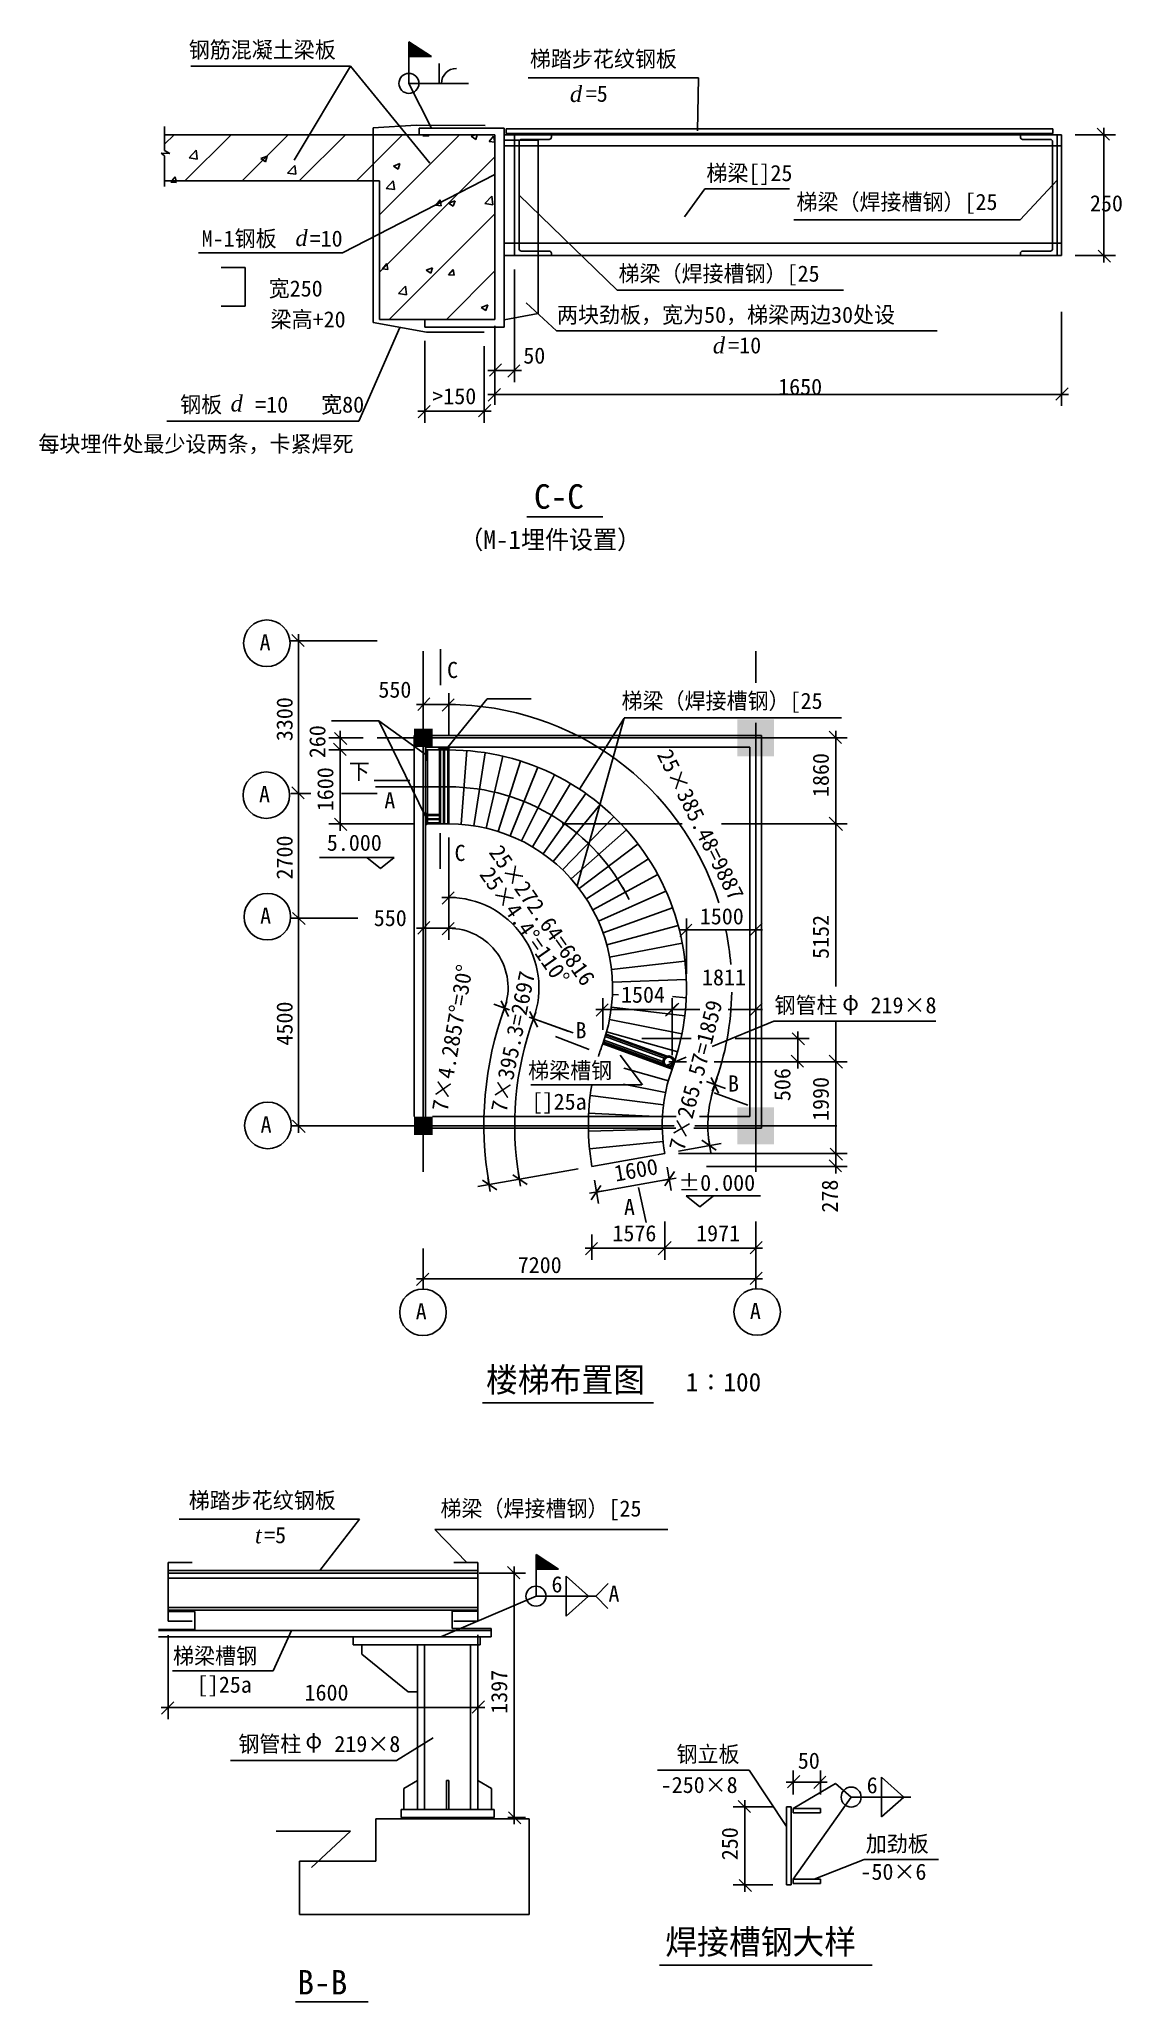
# Model space of a CAD drawing. Header units: metres. Extents: x -742 to 22705, y -876 to 41626.
import ezdxf

# ---------------------------------------------------------------- set-up
doc = ezdxf.new("R2010")
doc.units = ezdxf.units.M
for name, color, linetype in [('AXIS', 3, 'Continuous'), ('DOTE', 2, 'Continuous'), ('N', 1, 'Continuous'), ('PUB_DIM', 3, 'Continuous'), ('STAIR', 2, 'Continuous'), ('X', 4, 'Continuous')]:
    doc.layers.add(name, color=color, linetype=linetype)

# ---------------------------------------------------------------- blocks, each defined once
blk = doc.blocks.new('_DIMX')
blk.add_line((-150, 0), (150, 0))
blk.add_lwpolyline([(-119.77, -124.45), (143.45, 143.73)])

msp = doc.modelspace()

# ---------------------------------------------------------------- linework, layer by layer
for p, q in [((7264.24, 40669.47), (7264.24, 41571.34)), ((7264.24, 41571.34), (7750.3, 41251.72)), ((7750.3, 41251.72), (7264.24, 41251.72)), ((7920.81, 40669.47), (7920.81, 41100.58)), ((7755.97, 39698.6), (7264.24, 40669.47)), ((7264.24, 40669.47), (8557.61, 40669.47)), ((13538.47, 40791.91), (13516, 39645.6)), ((7420.44, 39762.92), (6487.96, 39708.79)), ((6487.96, 39708.79), (6487.96, 35492)), ((8919.19, 39757.88), (7420.44, 39762.92)), ((9126.34, 35557.48), (9126.34, 39557.48)), ((5825.89, 36998.86), (9126.34, 38695.39)), ((21308.19, 38576.71), (20503.17, 37712.1)), ((11777.94, 36192.3), (9650.43, 38248.47)), ((20503.17, 37712.1), (15601.12, 37712.1)), ((3200.74, 36683.56), (3720.64, 36683.56)), ((3720.64, 36683.56), (3720.64, 35848.65)), ((9550.43, 36639.46), (9550.43, 34200.4)), ((16680.06, 36192.3), (11777.94, 36192.3)), ((3720.64, 35848.65), (3200.74, 35848.65)), ((9802.77, 35915.11), (10464.45, 35312.76)), ((7066.25, 35385.94), (6177.08, 33353.97)), ((6487.96, 35492), (7644.53, 35279.88)), ((7644.53, 35279.88), (8895.12, 35279.88)), ((9126.34, 33706.57), (9126.34, 35415.86)), ((7606.51, 35092), (7606.51, 33321.05)), ((8895.12, 34979.88), (8895.12, 33321.05)), ((9125.34, 34450.4), (9124.34, 34450.4)), ((9126.34, 34687.67), (9126.34, 34200.4)), ((9126.34, 34450.4), (9550.43, 34450.4)), ((9551.43, 34450.4), (9552.43, 34450.4)), ((6177.08, 33353.97), (2022.06, 33353.97)), ((7607.51, 33571.05), (8894.12, 33571.05)), ((7951.9, 27638.88), (7951.9, 28416.54)), ((7574.8, 27215.96), (7573.8, 27215.96)), ((7575.8, 27083.73), (7575.8, 27465.96)), ((8125.8, 27215.96), (7575.8, 27215.96)), ((8956.53, 27341.54), (8108.66, 26294.56)), ((8125.8, 27083.73), (8125.8, 27465.96)), ((8125.8, 26534.52), (8125.8, 27465.95)), ((8126.8, 27215.96), (8127.8, 27215.96)), ((9909.66, 27341.54), (8956.53, 27341.54)), ((5587.36, 26866.69), (6613.32, 26866.69)), ((6613.32, 26866.69), (7625.8, 24789.37)), ((6613.32, 26866.69), (7625.8, 26134.52)), ((10907.4, 23290.23), (11924.85, 26923.31)), ((10961.89, 25383.25), (11924.85, 26923.31)), ((6275.8, 26494.56), (5528.06, 26494.56)), ((5778.06, 26495.56), (5778.06, 26496.56)), ((5778.06, 26494.56), (5778.06, 26234.52)), ((7375.8, 18294.56), (7375.8, 26544.56)), ((7375.8, 26544.56), (14900.8, 26544.56)), ((13511.88, 26494.56), (16759.98, 26494.56)), ((14900.8, 18044.56), (14900.8, 26544.56)), ((16509.98, 26493.56), (16509.98, 24635.52)), ((7365.79, 26234.52), (5528.06, 26234.52)), ((7365.79, 26234.52), (5528.06, 26234.52)), ((5778.06, 26233.52), (5778.06, 24635.52)), ((5778.06, 26233.52), (5778.06, 26232.52)), ((7625.8, 18294.56), (7625.8, 26294.56)), ((7625.8, 26294.56), (14650.8, 26294.56)), ((14650.8, 18294.56), (14650.8, 26294.56)), ((6510.38, 25575.98), (7288.05, 25575.98)), ((7365.79, 24634.52), (5528.06, 24634.52)), ((7941.39, 23657.06), (7941.39, 24434.72)), ((8125.8, 24334.52), (8125.8, 22122.54)), ((8125.8, 24334.52), (8125.8, 22789.64)), ((8125.8, 24334.52), (8125.8, 22122.6)), ((10586.62, 24634.52), (13186.25, 24634.52)), ((14036.94, 24634.52), (16759.98, 24634.52)), ((16013.89, 24634.52), (16759.98, 24634.52)), ((16509.98, 21108.05), (16509.98, 24633.52)), ((5329.54, 23904.88), (6942.63, 23904.88)), ((6351.23, 23904.1), (6648.24, 23665.4)), ((6648.24, 23665.4), (6945.62, 23906.28)), ((7575.8, 23783.72), (7575.8, 22122.6)), ((13275.8, 21384.52), (13275.8, 22587.02)), ((14775.8, 21384.52), (14775.8, 22587.02)), ((7574.8, 22372.6), (7573.8, 22372.6)), ((7575.8, 22372.6), (8125.8, 22372.6)), ((8126.8, 22372.6), (8127.8, 22372.6)), ((13276.8, 22337.02), (14774.8, 22337.02)), ((11461.7, 20170.35), (11461.7, 20859.69)), ((12965.21, 19623.11), (12965.21, 20859.69)), ((12965.21, 19623.11), (12965.21, 20859.69)), ((14775.8, 19307), (14775.8, 20859.69)), ((9435.93, 20607.67), (9101.22, 20729.49)), ((9443.18, 20605.03), (9101.22, 20729.49)), ((10819.35, 20104.14), (9872.17, 20448.89)), ((10727.9, 20137.43), (9894.39, 20440.8)), ((12964.21, 20609.69), (11462.7, 20609.69)), ((13563.1, 20609.69), (12966.21, 20609.69)), ((14774.8, 20609.69), (14179.54, 20609.69)), ((11166.51, 19747.4), (10442.56, 20030.06)), ((12306.92, 19988.36), (13375.07, 19988.36)), ((13832.18, 19809.19), (15169.66, 20356.84)), ((14331.16, 19988.36), (15937.45, 19988.36)), ((15169.66, 20356.84), (18680.67, 20356.84)), ((15687.45, 19989.36), (15687.45, 19990.36)), ((15687.45, 19482.54), (15687.45, 19988.36)), ((16509.98, 19483.54), (16509.98, 20335.3)), ((12323.44, 18981.98), (11837.54, 19627.13)), ((12859.81, 19411.05), (13271.4, 19579.58)), ((12892.07, 19482.54), (13275.44, 19482.54)), ((13873.35, 19482.54), (16002, 19482.54)), ((14157.98, 19482.54), (15937.45, 19482.54)), ((14516.46, 19482.54), (16759.98, 19482.54)), ((15571.78, 19482.54), (16759.98, 19482.54)), ((15687.45, 19481.54), (15687.45, 19480.54)), ((16509.98, 19481.54), (16509.98, 17493.49)), ((13707.51, 19052.94), (14122.38, 18901.94)), ((14608.31, 18537.63), (13878.51, 18804.82)), ((7775.8, 18294.56), (13053.66, 18294.56)), ((13557.7, 18294.56), (14650.8, 18294.56)), ((7775.8, 18044.56), (13044.97, 18044.56)), ((13438.93, 18044.56), (14900.8, 18044.56)), ((13100.5, 17544.58), (14025.32, 17707.66)), ((13105.05, 17492.49), (16759.98, 17492.49)), ((15583.67, 17492.49), (16759.98, 17492.49)), ((16509.98, 17493.49), (16509.98, 17494.49)), ((16509.98, 17492.49), (16509.98, 17214.65)), ((10933.92, 17162.56), (8755.55, 16778.45)), ((10933.92, 17162.56), (9412.35, 16894.26)), ((12857.15, 17197.05), (12946.45, 16690.57)), ((13707.98, 17214.65), (16759.98, 17214.65)), ((16509.98, 17213.65), (16509.98, 17212.65)), ((11281.46, 16919.21), (11370.76, 16412.73)), ((11328.33, 16659.11), (12902.06, 16936.6)), ((12404.84, 16000.05), (12238.16, 16759.14)), ((13269.51, 16576.15), (14882.6, 16576.15)), ((13565.63, 16336.67), (13863.01, 16577.55)), ((13268.62, 16575.37), (13565.63, 16336.67)), ((11229.36, 15741.5), (11229.36, 15192.9)), ((12805.05, 16019.34), (12805.05, 15192.9)), ((12805.05, 16019.34), (12805.05, 15192.9)), ((14775.8, 16019.34), (14775.8, 15192.9)), ((12804.05, 15442.9), (11230.36, 15442.9)), ((14774.8, 15442.9), (12806.05, 15442.9)), ((5334.31, 8462.43), (6194.17, 9576.11)), ((8519.83, 8638.6), (7823.33, 9352.02)), ((10017.36, 8809.82), (10503.41, 8490.2)), ((10017.36, 7907.95), (10017.36, 8809.82)), ((8783.49, 8403.22), (9793.45, 8403.22)), ((9543.45, 8402.22), (9543.45, 3118.66)), ((10503.41, 8490.2), (10017.36, 8490.2)), ((10673.93, 8339.07), (11156.49, 7907.95)), ((10673.93, 8339.07), (10673.93, 7476.84)), ((11310.73, 7907.95), (11582.62, 8179.85)), ((7955.06, 7023.48), (10017.36, 7907.95)), ((10017.36, 7907.95), (11310.73, 7907.95)), ((10673.93, 7476.84), (11156.49, 7907.95)), ((11310.73, 7907.95), (11576.47, 7642.21)), ((2051.18, 7572.12), (2626.45, 7572.12)), ((2626.45, 7572.12), (2626.45, 7187.58)), ((8204, 7586.24), (8204, 7207.15)), ((8757.33, 7586.24), (8204, 7586.24)), ((2626.45, 7187.58), (1843.14, 7187.58)), ((9047.52, 7023.48), (1843.14, 7023.48)), ((2051.18, 7062.96), (2051.18, 5246.24)), ((4323.79, 6288.61), (4720.18, 7161.23)), ((6057.26, 6856.97), (6057.26, 7023.48)), ((6057.26, 6856.97), (8810.16, 6856.97)), ((6244.3, 6856.97), (6244.3, 6652.64)), ((7447.61, 6856.97), (7447.61, 3284.16)), ((8204, 7207.15), (9047.52, 7207.15)), ((8757.33, 7067.56), (8757.33, 5246.24)), ((8757.33, 6856.97), (8757.33, 3284.16)), ((8810.16, 6856.97), (8810.16, 7023.48)), ((9047.52, 7207.15), (9047.52, 7023.48)), ((6244.3, 6652.64), (7251.58, 5838.56)), ((7251.58, 5838.56), (7447.61, 5838.56)), ((2052.18, 5496.24), (8756.33, 5496.24)), ((6996.23, 4348.85), (7790.6, 4840.9)), ((3401.51, 4348.85), (6996.23, 4348.85)), ((7152.85, 3744.11), (7447.61, 3915.12)), ((8077.12, 3915.12), (8127.82, 3915.12)), ((8077.12, 3915.12), (8077.12, 3284.16)), ((8127.82, 3915.12), (8127.82, 3284.16)), ((9052.09, 3744.11), (8757.33, 3915.12)), ((14631.88, 4142.63), (12651.52, 4142.63)), ((15444.44, 2919.88), (14631.88, 4142.63)), ((15586.88, 3882.63), (15585.88, 3882.63)), ((15587.88, 3612.49), (15587.88, 4132.63)), ((15587.88, 3882.63), (16177.28, 3882.63)), ((15587.88, 3312.49), (16501.37, 3847.88)), ((16177.28, 3612.49), (16177.28, 4132.63)), ((16178.28, 3882.63), (16179.28, 3882.63)), ((16501.37, 3847.88), (16844.41, 3556.43)), ((17500.98, 3987.54), (17983.53, 3556.43)), ((17500.98, 3987.54), (17500.98, 3125.32)), ((7152.85, 3284.16), (7152.85, 3744.11)), ((9052.09, 3284.16), (9052.09, 3744.11)), ((16844.41, 3556.43), (15587.88, 1782.38)), ((16844.41, 3556.43), (18137.77, 3556.43)), ((17500.98, 3125.32), (17983.53, 3556.43)), ((6550.89, 3084.28), (9871.86, 3084.28)), ((6550.89, 2170.53), (6550.89, 3084.28)), ((7096.6, 3117.66), (7096.6, 3284.16)), ((7096.6, 3284.16), (9108.33, 3284.16)), ((7096.6, 3117.66), (9108.33, 3117.66)), ((9108.33, 3117.66), (9108.33, 3284.16)), ((9408.33, 3117.66), (9793.45, 3117.66)), ((9871.86, 3084.28), (9871.86, 1014.69)), ((15144.44, 3342.32), (14288.81, 3342.32)), ((14538.81, 3341.32), (14538.81, 1653.55)), ((6002.69, 2821.53), (4388.13, 2821.53)), ((5154.42, 2031.56), (6002.69, 2821.53)), ((4898.27, 2170.53), (4898.27, 1014.69)), ((4898.27, 2170.53), (6550.89, 2170.53)), ((16044.61, 1782.38), (17127.49, 2201.63)), ((18733.56, 2201.63), (17127.49, 2201.63)), ((15144.44, 1652.55), (14288.81, 1652.55)), ((4898.27, 1014.69), (9871.86, 1014.69))]:
    msp.add_line(p, q)
for centre, radius in [((7264.24, 40669.47), 216.63), ((4187.41, 28545.37), 504.25), ((4175.45, 25254.9), 504.25), ((4198.97, 22622.9), 504.25), ((4209.4, 18103.05), 504.25), ((7569.11, 14054.8), 504.25), ((14807.34, 14062.59), 504.25), ((10017.36, 7907.95), 216.63), ((16844.41, 3556.43), 216.63)]:
    msp.add_circle(centre, radius)
for centre, radius, start, end in [((8295.06, 40669.47), 324.95, 90, 180), ((8125.8, 21084.52), 6131.43, 17.45, 89.99), ((8125.8, 21084.52), 1955.13, 340.03, 89.97), ((8125.8, 21084.52), 1288.03, 340.04, 89.96), ((8125.8, 21084.52), 6131.43, 4.7, 11.7), ((8125.8, 21084.52), 6131.43, 340.01, 359.13), ((16301.12, 18108.94), 7411.97, 160.01, 189.99), ((16301.12, 18108.94), 6745.04, 160.01, 189.99), ((16301.12, 18108.94), 2560.91, 160, 190), ((16301.12, 18108.94), 2560.91, 159.96, 159.98), ((16301.12, 18108.94), 2560.91, 190.02, 190.04)]:
    msp.add_arc(centre, radius, start, end)
for points in [[(7264.24, 41571.34), (7750.3, 41251.72), (7264.24, 41251.72)], [(14375.8, 26094.56), (15175.8, 26094.56), (14375.8, 26894.56), (15175.8, 26894.56)], [(7375.8, 26294.56), (7775.8, 26294.56), (7375.8, 26694.56), (7775.8, 26694.56)], [(7375.8, 17894.56), (7775.8, 17894.56), (7375.8, 18294.56), (7775.8, 18294.56)], [(14375.8, 17694.56), (15175.8, 17694.56), (14375.8, 18494.56), (15175.8, 18494.56)], [(10017.36, 8809.82), (10503.41, 8490.2), (10017.36, 8490.2)]]:
    msp.add_solid(points)
at = {"layer": 'AXIS'}
for p, q in [((4704.04, 28594.56), (6575.8, 28594.56)), ((4870.86, 28593.56), (4870.86, 25295.56)), ((4704.04, 25294.56), (5138.54, 25294.56)), ((4870.86, 25293.56), (4870.86, 22595.56)), ((5801.64, 25294.56), (6575.8, 25294.56)), ((4704.04, 22594.56), (6160.99, 22594.56)), ((4870.86, 22593.56), (4870.86, 18095.56)), ((4704.04, 18094.56), (6575.8, 18094.56)), ((7575.8, 15435.23), (7575.8, 14561.85)), ((14775.8, 14561.85), (14775.8, 15435.23)), ((14774.8, 14779.2), (7576.8, 14779.2))]:
    msp.add_line(p, q, dxfattribs=at)
at = {"layer": 'DOTE'}
for p, q in [((7575.8, 17094.56), (7575.8, 28370.49)), ((14775.8, 27688.53), (14775.8, 28370.49)), ((14775.8, 17094.56), (14775.8, 26819.27)), ((6575.8, 26494.56), (16075.8, 26494.56)), ((6575.8, 18094.56), (13010.21, 18094.56)), ((13456.32, 18094.56), (16530.71, 18094.56))]:
    msp.add_line(p, q, dxfattribs=at)
at = {"layer": 'N'}
for p, q in [((7489.04, 39698.6), (7489.04, 39557.48)), ((9325.34, 39698.6), (7489.04, 39698.6)), ((7489.04, 39557.48), (9126.34, 39557.48)), ((9126.34, 39557.48), (9126.34, 35557.48)), ((9325.34, 35392), (9325.34, 39698.6)), ((9325.34, 39557.48), (21398.82, 39557.48)), ((9371.04, 39581.77), (9371.04, 39683.77)), ((9371.04, 39683.77), (21214.34, 39683.77)), ((9371.04, 39581.77), (21214.34, 39581.77)), ((9550.43, 39557.48), (10350.43, 39557.48)), ((9550.43, 36939.46), (9550.43, 39557.48)), ((10350.43, 39557.48), (10350.43, 39507.48)), ((20508.19, 39557.48), (20508.19, 39507.48)), ((21308.19, 39557.48), (20508.19, 39557.48)), ((21214.34, 39581.77), (21214.34, 39683.77)), ((21308.19, 36939.46), (21308.19, 39557.48)), ((21398.82, 36939.46), (21398.82, 39557.48)), ((9650.43, 39407.48), (9650.43, 37089.46)), ((10300.43, 39457.48), (9700.43, 39457.48)), ((20558.19, 39457.48), (21158.19, 39457.48)), ((21208.19, 39407.48), (21208.19, 37089.46)), ((9700.43, 37039.46), (10300.43, 37039.46)), ((10350.43, 36989.46), (10350.43, 36939.46)), ((20508.19, 36989.46), (20508.19, 36939.46)), ((21158.19, 37039.46), (20558.19, 37039.46)), ((9325.34, 36939.46), (21398.82, 36939.46)), ((10350.43, 36939.46), (9550.43, 36939.46)), ((20508.19, 36939.46), (21308.19, 36939.46)), ((9126.34, 35557.48), (7606.51, 35557.48)), ((7606.51, 35557.48), (7606.51, 35392)), ((7606.51, 35392), (9325.34, 35392)), ((7625.8, 26254.52), (7645.8, 26254.52)), ((7625.8, 26014.52), (7625.8, 26254.52)), ((7645.8, 26014.52), (7625.8, 26014.52)), ((7645.8, 26254.52), (7645.8, 26014.52)), ((7665.79, 26234.52), (7665.79, 24634.52)), ((8125.8, 26234.52), (7665.79, 26234.52)), ((7905.8, 26274.56), (7905.8, 26294.56)), ((7905.8, 26294.56), (8145.8, 26294.56)), ((8145.8, 26274.56), (7905.8, 26274.56)), ((7925.8, 26274.56), (7925.8, 26229.1)), ((7945.8, 26274.56), (7945.8, 26233.68)), ((8015.8, 26234.52), (8015.8, 26274.56)), ((8035.8, 26234.52), (8035.8, 26274.56)), ((8105.8, 26274.56), (8105.8, 26238.25)), ((8125.8, 26274.56), (8125.8, 24634.52)), ((8145.8, 26294.56), (8145.8, 26274.56)), ((8520.9, 26219.34), (8398.15, 24624.05)), ((8913.67, 26173.89), (8668.9, 24592.73)), ((9301.8, 26098.45), (8936.44, 24540.72)), ((9683, 25993.45), (9199.21, 24468.34)), ((10055.02, 25859.51), (9455.65, 24376.02)), ((10415.67, 25697.43), (9704.25, 24264.29)), ((10762.82, 25508.16), (9943.55, 24133.82)), ((11094.42, 25292.81), (10172.13, 23985.38)), ((7625.8, 24854.52), (7645.8, 24854.52)), ((7625.8, 24614.52), (7625.8, 24854.52)), ((7645.8, 24854.52), (7645.8, 24614.52)), ((11408.53, 25052.66), (10388.65, 23819.84)), ((11703.29, 24789.12), (10591.83, 23638.17)), ((7645.8, 24614.52), (7625.8, 24614.52)), ((7645.8, 24634.52), (7691.25, 24634.52)), ((7665.79, 24634.52), (8125.8, 24634.52)), ((11976.96, 24503.74), (10780.48, 23441.45)), ((12227.92, 24198.2), (10953.48, 23230.84)), ((12454.71, 23874.31), (11109.81, 23007.58)), ((12655.99, 23533.98), (11248.55, 22772.98)), ((12830.55, 23179.21), (11368.88, 22528.43)), ((12977.39, 22812.09), (11470.1, 22275.37)), ((13095.63, 22434.79), (11551.6, 22015.29)), ((13184.58, 22049.53), (11612.92, 21749.72)), ((13243.7, 21658.58), (11653.67, 21480.23)), ((13272.66, 21264.25), (11673.63, 21208.41)), ((11804.83, 20930.32), (11672.68, 20935.86)), ((13271.28, 20868.86), (12977.31, 20897.64)), ((13239.57, 20474.74), (11650.82, 20664.18)), ((13086.08, 19699.58), (11545.02, 20129.85)), ((13177.71, 20084.21), (11608.19, 20394.98)), ((11461.7, 19870.35), (12965.21, 19323.11)), ((11918.34, 19342.06), (12883.81, 19070.42)), ((11191.09, 18749.31), (12778.67, 18550.36)), ((11911.58, 18996.31), (12821.51, 18812.36)), ((11157.52, 18365.65), (12755.53, 18285.89)), ((11152.72, 17980.55), (12752.23, 18020.44)), ((11176.71, 17596.17), (12768.76, 17755.48)), ((11229.36, 17214.65), (12805.05, 17492.49)), ((8757.33, 8462.43), (2051.18, 8462.43)), ((8757.33, 7663.15), (2051.18, 7663.15)), ((8757.33, 7603.95), (2051.18, 7603.95)), ((15444.44, 3342.32), (15544.44, 3342.32)), ((15444.44, 2497.44), (15444.44, 3342.32)), ((15544.44, 3342.32), (15544.44, 2497.44)), ((15587.88, 3312.49), (16177.28, 3312.49)), ((15587.88, 3212.49), (15587.88, 3312.49)), ((16177.28, 3212.49), (15587.88, 3212.49)), ((16177.28, 3312.49), (16177.28, 3212.49)), ((16177.28, 3212.49), (16177.28, 3212.49)), ((15444.44, 2497.44), (15444.44, 1652.55)), ((15544.44, 1652.55), (15544.44, 2497.44)), ((15587.88, 1782.38), (15587.88, 1682.38)), ((16177.28, 1782.38), (15587.88, 1782.38)), ((16177.28, 1782.38), (16177.28, 1782.38)), ((16177.28, 1682.38), (16177.28, 1782.38)), ((15444.44, 1652.55), (15544.44, 1652.55)), ((15587.88, 1682.38), (16177.28, 1682.38))]:
    msp.add_line(p, q, dxfattribs=at)
for centre, radius, start, end in [((9700.43, 39407.48), 50, 90, 180), ((10300.43, 39507.48), 50, 270, 0), ((20558.19, 39507.48), 50, 180, 270), ((21158.19, 39407.48), 50, 0, 90), ((9700.43, 37089.46), 50, 180, 270), ((10300.43, 36989.46), 50, 0, 90), ((20558.19, 36989.46), 50, 90, 180), ((21158.19, 37089.46), 50, 270, 0), ((8125.8, 21084.52), 5150, 340, 90), ((8125.8, 21084.52), 3550, 340, 90), ((16301.12, 18108.94), 5150, 160, 163.19), ((16301.12, 18108.94), 3550, 160, 190), ((16301.12, 18108.94), 5150, 170.35, 190)]:
    msp.add_arc(centre, radius, start, end, dxfattribs=at)
at = {"layer": 'PUB_DIM'}
for p, q in [((6543.73, 25434.52), (8125.8, 25434.52)), ((12032.31, 22998.06), (11895.66, 23254.91))]:
    msp.add_line(p, q, dxfattribs=at)
msp.add_arc((8125.8, 21084.52), 4350, 26.1, 90, dxfattribs=at)
at = {"layer": 'STAIR'}
for p, q in [((6000.34, 41041.48), (2544.08, 41041.48)), ((6000.34, 41041.48), (4782.34, 39009.48)), ((7721.34, 38939.48), (6000.34, 41041.48)), ((9849.93, 40791.91), (13538.47, 40791.91)), ((1973.25, 39735.48), (1973.25, 39213.48)), ((1973.25, 39354.03), (2176.7, 39557.48)), ((1983.34, 39557.48), (9126.34, 39557.48)), ((2414.13, 38557.48), (3414.13, 39557.48)), ((3651.57, 38557.48), (4651.57, 39557.48)), ((4889.01, 38557.48), (5889.01, 39557.48)), ((6126.44, 38557.48), (7126.44, 39557.48)), ((6626.34, 37819.93), (8363.88, 39557.48)), ((7569.14, 39534.15), (7588.71, 39557.48)), ((7569.14, 39534.15), (7688.68, 39523.69)), ((7688.69, 39523.7), (7682.46, 39557.48)), ((8611.37, 39524.9), (8696.22, 39557.48)), ((8710.85, 39457.8), (8744.3, 39557.48)), ((21698.82, 39557.48), (22565.82, 39557.48)), ((22315.82, 36940.46), (22315.82, 39556.48)), ((2086.25, 39150.48), (1895.25, 39155.48)), ((1895.25, 39155.48), (1973.25, 39101.48)), ((1973.25, 39213.48), (2086.25, 39150.48)), ((2502.2, 39058.98), (2657.98, 39221.33)), ((2680.08, 39031.4), (2657.98, 39221.34)), ((8611.37, 39524.9), (8710.85, 39457.8)), ((9003.66, 39408.65), (9100.08, 39523.55)), ((9003.66, 39408.65), (9123.2, 39398.19)), ((9123.21, 39398.19), (9100.08, 39523.56)), ((1973.25, 39101.48), (1973.25, 38433.48)), ((2502.2, 39058.98), (2680.07, 39031.39)), ((4056.66, 39040.02), (4196.7, 39093.77)), ((4056.66, 39040.02), (4156.15, 38972.91)), ((4156.15, 38972.92), (4196.7, 39093.78)), ((4636.68, 38727.94), (4792.46, 38890.29)), ((4636.68, 38727.94), (4814.56, 38700.35)), ((4814.56, 38700.36), (4792.46, 38890.3)), ((6626.34, 36582.5), (9126.34, 39082.5)), ((6930.92, 38879.84), (7070.96, 38933.6)), ((6930.92, 38879.84), (7030.41, 38812.74)), ((7030.41, 38812.74), (7070.96, 38933.6)), ((1983.34, 38557.48), (6626.34, 38557.48)), ((2108.56, 38531.78), (2228.11, 38521.32)), ((2130.12, 38557.48), (2204.98, 38646.69)), ((2221.44, 38557.48), (2204.98, 38646.7)), ((6626.34, 35557.48), (6626.34, 38557.48)), ((6771.16, 38396.9), (6926.94, 38559.26)), ((6771.16, 38396.9), (6949.04, 38369.32)), ((6949.04, 38369.32), (6926.94, 38559.26)), ((13236.45, 37776.71), (13672.89, 38385.17)), ((15506.64, 38385.17), (13672.89, 38385.17)), ((6838.76, 35557.48), (9126.34, 37845.06)), ((7846.64, 38029.77), (7943.06, 38144.67)), ((7846.64, 38029.77), (7966.19, 38019.31)), ((7966.19, 38019.31), (7943.06, 38144.68)), ((8124.74, 38074.6), (8264.77, 38128.36)), ((8124.74, 38074.6), (8224.22, 38007.5)), ((8224.22, 38007.51), (8264.77, 38128.36)), ((8905.65, 38065.87), (9061.42, 38228.22)), ((8905.65, 38065.87), (9083.52, 38038.28)), ((9083.52, 38038.28), (9061.43, 38228.22)), ((2707.27, 36998.86), (5825.89, 36998.86)), ((6689.63, 36650.89), (6786.04, 36765.79)), ((6689.63, 36650.89), (6809.17, 36640.43)), ((6809.17, 36640.43), (6786.05, 36765.8)), ((7638.1, 36624.3), (7778.14, 36678.06)), ((7638.1, 36624.3), (7737.59, 36557.2)), ((7737.59, 36557.21), (7778.14, 36678.06)), ((8076.19, 35557.48), (9126.34, 36607.62)), ((8124.15, 36525.38), (8220.56, 36640.29)), ((8243.69, 36514.93), (8220.57, 36640.29)), ((21698.82, 36939.46), (22565.82, 36939.46)), ((7036.32, 36117.63), (7192.1, 36279.98)), ((7214.2, 36090.05), (7192.1, 36279.99)), ((8124.15, 36525.38), (8243.69, 36514.92)), ((7036.32, 36117.63), (7214.2, 36090.04)), ((8831.92, 35819.06), (8971.96, 35872.82)), ((8831.92, 35819.06), (8931.4, 35751.96)), ((8931.4, 35751.97), (8971.96, 35872.82)), ((21398.82, 35725.91), (21398.82, 33684.32)), ((9126.34, 35557.48), (6626.34, 35557.48)), ((18707.49, 35312.76), (10464.45, 35312.76)), ((9127.34, 33934.32), (21397.82, 33934.32)), ((9817.66, 31285.56), (11467.53, 31285.56)), ((11924.01, 26927.56), (16633.17, 26927.56)), ((9908.6, 18981.98), (12312.41, 18981.98)), ((8858, 12096.86), (12566, 12096.86)), ((2286.53, 9576.11), (6194.17, 9576.11)), ((12874.15, 9352.02), (7823.33, 9352.02)), ((2051.18, 8638.6), (2051.18, 8375.65)), ((2569.76, 8638.6), (2051.18, 8638.6)), ((8238.76, 8638.6), (8757.33, 8638.6)), ((8757.33, 8638.6), (8757.33, 8375.65)), ((2051.18, 7362.96), (2051.18, 8375.65)), ((8757.33, 7362.96), (8757.33, 8375.65)), ((2569.76, 7362.96), (2051.18, 7362.96)), ((8238.76, 7362.96), (8757.33, 7362.96)), ((2143.51, 6288.61), (4323.79, 6288.61)), ((12695.18, -81.18), (17295.49, -81.18)), ((4806.39, -875.97), (6384.45, -875.97))]:
    msp.add_line(p, q, dxfattribs=at)
at = {"layer": 'X'}
for p, q in [((9325.34, 39439.02), (10060.76, 39439.02)), ((9325.34, 39320.48), (21398.82, 39320.48)), ((10060.76, 39439.02), (10060.76, 35683.52)), ((9325.34, 37207.63), (21398.82, 37207.63)), ((10060.76, 35683.52), (9325.34, 35552.01)), ((7925.8, 26234.52), (7925.8, 24634.52)), ((7945.8, 26234.52), (7945.8, 24634.52)), ((8015.8, 26234.52), (8015.8, 24634.52)), ((8035.8, 26234.52), (8035.8, 24634.52)), ((8105.8, 26234.52), (8105.8, 24634.52)), ((7645.8, 24834.52), (7925.8, 24834.52)), ((7645.8, 24814.52), (7925.8, 24814.52)), ((7925.8, 24744.52), (7645.8, 24744.52)), ((7925.8, 24724.52), (7645.8, 24724.52)), ((7645.8, 24654.52), (7925.8, 24654.52)), ((11517.85, 20025.28), (12794.46, 19560.63)), ((11530.9, 20063.09), (12829.17, 19590.56)), ((11537.26, 20082.06), (12855.79, 19602.16)), ((11471.1, 19893.31), (12787.39, 19414.22)), ((11477.61, 19912.22), (12774.45, 19440.21)), ((11490.85, 19949.97), (12767.1, 19485.45)), ((8757.33, 8403.22), (2051.18, 8403.22)), ((8757.33, 8295.07), (2051.18, 8295.07)), ((9047.52, 7161.23), (1843.14, 7161.23)), ((7602.86, 6856.97), (7602.86, 3284.16)), ((8602.08, 6856.97), (8602.08, 3284.16))]:
    msp.add_line(p, q, dxfattribs=at)
for radius in [125, 100]:
    msp.add_circle((12892.07, 19482.54), radius, dxfattribs=at)

# ---------------------------------------------------------------- block references
for p in [(9126.34, 34450.4), (8895.12, 33571.05), (7575.8, 27215.96), (7575.8, 22372.6), (14775.8, 22337.02), (12965.21, 20609.69), (14775.8, 20609.69), (12805.05, 15442.9), (14775.8, 15442.9), (8757.33, 5496.24), (15587.88, 3882.63)]:
    msp.add_blockref('_DIMX', p)
for p, rotation in [((9550.43, 34450.4), 180), ((7606.51, 33571.05), 180), ((8125.8, 27215.96), 180), ((8125.8, 27215.95), 180), ((5778.06, 26234.52), 90), ((5778.06, 26234.52), 90), ((5778.06, 26494.56), 270), ((16509.98, 26494.56), 90), ((5778.06, 24634.52), 270), ((16509.98, 24634.52), 90), ((16509.98, 24634.52), 270), ((8125.8, 23039.64), 179.99), ((8125.8, 22372.54), 179.98), ((8125.8, 22372.6), 180), ((13275.8, 22337.02), 180), ((9336.14, 20643.99), 250.02), ((9963.01, 20415.82), 250.01), ((11461.7, 20609.69), 180), ((12965.21, 20609.69), 180), ((15687.45, 19988.36), 270), ((15687.45, 19482.54), 90), ((16509.98, 19482.54), 90), ((16509.98, 19482.54), 270), ((13887.46, 18987.44), 250), ((13779.11, 17664.24), 100.01), ((16509.98, 17492.49), 270), ((16509.98, 17492.49), 270), ((9658.55, 16937.68), 280), ((12903.04, 16936.77), 10), ((16509.98, 17214.65), 90), ((9001.75, 16821.87), 280), ((11327.35, 16658.93), 190), ((11229.36, 15442.9), 180), ((12805.05, 15442.9), 180), ((9543.45, 8403.22), 90), ((2051.18, 5496.24), 180), ((16177.28, 3882.63), 180), ((14538.81, 3342.32), 90), ((9543.45, 3117.66), 270), ((14538.81, 1652.55), 270)]:
    msp.add_blockref('_DIMX', p, dxfattribs=dict(rotation=rotation))
at = {"layer": 'AXIS'}
for p, rotation in [((4870.86, 28594.56), 90), ((4870.86, 25294.56), 90), ((4870.86, 22594.56), 270), ((4870.86, 18094.56), 270), ((7575.8, 14779.2), 180)]:
    msp.add_blockref('_DIMX', p, dxfattribs=dict(at, rotation=rotation))
msp.add_blockref('_DIMX', (14775.8, 14779.2), dxfattribs=at)
at = {"layer": 'STAIR'}
for p, rotation in [((22315.82, 39557.48), 90), ((22315.82, 36939.46), 270), ((9126.34, 33934.32), 180)]:
    msp.add_blockref('_DIMX', p, dxfattribs=dict(at, rotation=rotation))
msp.add_blockref('_DIMX', (21398.82, 33934.32), dxfattribs=at)

# ---------------------------------------------------------------- texts
for s, p in [('50', (9742.2, 34600.4)), ('>150', (7771.07, 33721.05)), ('A', (4029.89, 28391.02)), ('C', (8090.57, 27791.37)), ('550', (6602.91, 27365.96)), ('A', (4017.93, 25100.56)), ('A', (6731.99, 24966.26)), ('C', (8252.6, 23828.88)), ('A', (4041.45, 22468.56)), ('550', (6503.41, 22419.32)), ('1500', (13565.56, 22456.43)), ('1811', (13612.73, 21135.29)), ('1504', (11858.46, 20759.69)), ('B', (10872.57, 19988.81)), ('B', (14177.23, 18835.51)), ('A', (4051.88, 17948.7)), ('A', (11922.98, 16160.15)), ('1576', (11672.21, 15592.9)), ('1971', (13485.43, 15592.9)), ('7200', (9621.15, 14905.22)), ('A', (7411.59, 13900.45)), ('A', (14649.82, 13908.25)), ('6', (10352.35, 7989.72)), ('A', (11587.39, 7787.74)), ('1600', (5004.26, 5646.24)), ('50', (15688.29, 4170.48)), ('-250×8', (12718.29, 3644.92)), ('6', (17179.4, 3638.19)), ('-50×6', (17045.32, 1765.15))]:
    msp.add_text(s, height=350).set_placement(p)
for s, rotation, p in [('3300', 90, (4744.85, 26424.62)), ('260', 90, (5455.91, 26055.97)), ('25×385.48=9887', 296.52, (12629.02, 26135.3)), ('1860', 90, (16359.98, 25214.54)), ('1600', 90, (5628.06, 24907.11)), ('2700', 90, (4744.85, 23428.66)), ('25×272.64=6816', 305, (8983.38, 24015.24)), ('25×4.4°=110°', 305, (8777.96, 23538.16)), ('5152', 90, (16359.98, 21708.53)), ('7×4.2857°=30°', 80.06, (8099.92, 18388.82)), ('7×395.3=2697', 78.38, (9375.2, 18367.87)), ('4500', 90, (4744.85, 19832.71)), ('7×265.57=1859', 75.51, (13225.24, 17532.53)), ('506', 90, (15528.1, 18629.39)), ('1990', 90, (16359.98, 18199.59)), ('1600', 10, (11744.47, 16884.8)), ('278', 90, (16555.09, 16214.37)), ('1397', 90, (9393.45, 5360.44)), ('250', 90, (14388.81, 2188.86))]:
    msp.add_text(s, height=350, rotation=rotation).set_placement(p)
at = {"char_height": 350, "attachment_point": 1}
for s, insert in [('{\\fTimes New Roman|b0|i1|c0|p18;d}', (10752.31, 40615.92)), ('{\\fTimes New Roman|b0|i1|c0|p18;d}', (4806.64, 37496.75)), ('{\\fTimes New Roman|b0|i1|c0|p18;d}', (13847.54, 35171)), ('{\\fTimes New Roman|b0|i1|c0|p18;d}', (3402.39, 33912.94)), ('{\\fTimes New Roman|b0|i1|c0|p18;t}', (3929.42, 9401.7))]:
    msp.add_mtext(s, dxfattribs=dict(at, insert=insert))
at = {"layer": 'PUB_DIM'}
for s, p in [('5.000', (5486.75, 24050.7)), ('%%p0.000', (13097.27, 16685.92))]:
    msp.add_text(s, height=350, dxfattribs=at).set_placement(p)
at = {"layer": 'STAIR'}
for s, height, p in [('钢筋混凝土梁板', 350, (2495.22, 41222.74)), ('梯踏步花纹钢板', 350, (9884.9, 41024.2)), ('=5', 350, (11095.36, 40271.18)), ('梯梁[]25', 350, (13708.93, 38553.32)), ('梯梁（焊接槽钢）[25', 350, (15658.66, 37928.24)), ('M-1钢板   =10', 350, (2775.24, 37134.36)), ('梯梁（焊接槽钢）[25', 350, (11805.11, 36375.34)), ('宽250', 350, (4227.07, 36053.21)), ('梁高+20', 350, (4269.31, 35384.39)), ('两块劲板，宽为50，梯梁两边30处设', 350, (10472.51, 35483.8)), ('=10', 350, (14180.87, 34821.81)), ('钢板   =10   宽80', 350, (2310.56, 33539.08)), ('每块埋件处最少设两条，卡紧焊死', 350, (-760.18, 32686.63)), ('C-C', 530, (9973.36, 31458.57)), ('（M-1埋件设置）', 400, (8356.96, 30589.01)), ('梯梁（焊接槽钢）[25', 350, (11870.18, 27122.38)), ('下', 350, (5961.21, 25595.91)), ('钢管柱   219×8', 350, (15184.07, 20531.29)), ('φ', 350, (16650.55, 20592.39)), ('梯梁槽钢', 350, (9846.55, 19118.59)), ('[]25a', 350, (9922.88, 18441.9)), ('楼梯布置图', 530, (8934.71, 12328.03)), ('1∶100', 400, (13262.19, 12343.35)), ('梯踏步花纹钢板', 350, (2495.74, 9807.96)), ('梯梁（焊接槽钢）[25', 350, (7947.81, 9632.09)), ('=5', 350, (4127.86, 9055.38)), ('梯梁槽钢', 350, (2155.52, 6439.94)), ('[]25a', 350, (2671.86, 5817.08)), ('钢管柱   219×8', 350, (3570, 4533)), ('φ', 350, (5022.22, 4610.84)), ('钢立板', 350, (13060.57, 4312.11)), ('加劲板', 350, (17159.4, 2371.11)), ('焊接槽钢大样', 530, (12817.64, 154.45)), ('B-B', 530, (4848.46, -718.72))]:
    msp.add_text(s, height=height, dxfattribs=at).set_placement(p)
at = {"layer": 'STAIR', "char_height": 350, "attachment_point": 1}
for s, insert in [('\\A1;250', (22015.82, 38248.47)), ('\\A1;1650', (15262.58, 34274.71))]:
    msp.add_mtext(s, dxfattribs=dict(at, insert=insert))

doc.saveas('drawing.dxf')
